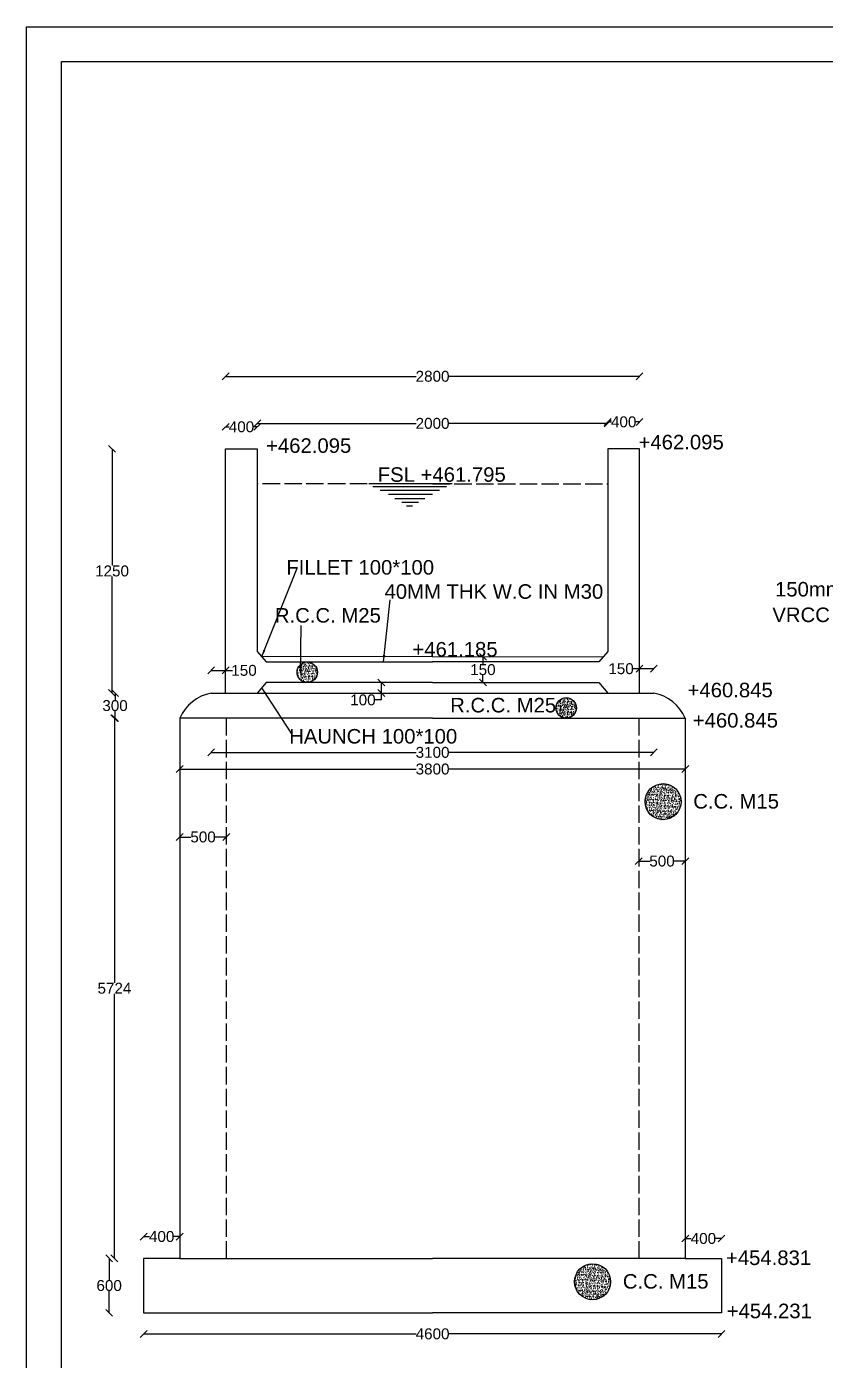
# Model space of a CAD drawing. Header units: millimetres. Extents: x 5124 to 6568637, y 2311 to 91879094.
# Drawn here: x 3482927 to 3493924, y 45945960 to 45964315 of the extents above; entities that cross this region are included whole.
import ezdxf

# ---------------------------------------------------------------- set-up
doc = ezdxf.new("R2010")
doc.units = ezdxf.units.MM
doc.header["$MEASUREMENT"] = 0
doc.linetypes.add('ACAD_ISO02W100', pattern=[15, 12, -3])
for name, color, linetype in [('DIMENSION', 7, 'Continuous'), ('DRAWING', 7, 'Continuous'), ('TEXT', 7, 'Continuous')]:
    doc.layers.add(name, color=color, linetype=linetype)
doc.styles.get("Standard").update_dxf_attribs({"font": 'arial.ttf', "height": 150})
doc.dimstyles.get("Standard").update_dxf_attribs({"dimtxt": 200, "dimasz": 110, "dimexe": 0.18, "dimexo": 0.0625, "dimgap": 0.09, "dimtad": 0, "dimtih": 1, "dimtoh": 1, "dimdec": 0, "dimzin": 0, "dimdsep": 46, "dimtxsty": 'Standard', "dimblk": 'OBLIQUE', "dimcen": 0.09, "dimse1": 1, "dimse2": 1, "dimadec": 0, "dimazin": 0, "dimtfac": 1, "dimtdec": 0, "dimtofl": 0, "dimtmove": 0, "dimatfit": 3, "dimfxl": 1, "dimtolj": 1, "dimtzin": 0, "dimarcsym": 0})

# ---------------------------------------------------------------- blocks, each defined once
blk = doc.blocks.new('_Oblique')
at = {"color": 0, "linetype": 'ByBlock', "lineweight": -2}
blk.add_line((-0.5, -0.5), (0.5, 0.5), dxfattribs=at)
blk = doc.blocks.new('*D46')
at = {"layer": 'Defpoints', "color": 0}
for p in [(3486103, 45958807), (3485666, 45958504), (3486103, 45958504)]:
    blk.add_point(p, dxfattribs=at)
at = {"layer": 'DIMENSION', "color": 0, "lineweight": -2}
for p, q in [((3485666, 45958807), (3485716, 45958807)), ((3486103, 45958807), (3486053, 45958807))]:
    blk.add_line(p, q, dxfattribs=at)
at = {"layer": 'DIMENSION', "color": 0, "lineweight": -2, "xscale": 95, "yscale": 95, "zscale": 95, "rotation": 180}
blk.add_blockref('_Oblique', (3485666, 45958807), dxfattribs=at)
at = {"layer": 'DIMENSION', "color": 0, "lineweight": -2, "xscale": 95, "yscale": 95, "zscale": 95}
blk.add_blockref('_Oblique', (3486103, 45958807), dxfattribs=at)
at = {"layer": 'DIMENSION', "color": 0, "insert": (3485885, 45958807), "char_height": 150, "attachment_point": 5}
blk.add_mtext('\\A1;400', dxfattribs=at)
blk = doc.blocks.new('*D47')
at = {"layer": 'Defpoints', "color": 0}
for p in [(3490928, 45958854), (3486103, 45958504), (3490928, 45958504)]:
    blk.add_point(p, dxfattribs=at)
at = {"layer": 'DIMENSION', "color": 0, "lineweight": -2}
for p, q in [((3486103, 45958854), (3488291, 45958854)), ((3490928, 45958854), (3488741, 45958854))]:
    blk.add_line(p, q, dxfattribs=at)
at = {"layer": 'DIMENSION', "color": 0, "lineweight": -2, "xscale": 95, "yscale": 95, "zscale": 95, "rotation": 180}
blk.add_blockref('_Oblique', (3486103, 45958854), dxfattribs=at)
at = {"layer": 'DIMENSION', "color": 0, "lineweight": -2, "xscale": 95, "yscale": 95, "zscale": 95}
blk.add_blockref('_Oblique', (3490928, 45958854), dxfattribs=at)
at = {"layer": 'DIMENSION', "color": 0, "insert": (3488516, 45958854), "char_height": 150, "attachment_point": 5}
blk.add_mtext('\\A1;2000', dxfattribs=at)
blk = doc.blocks.new('*D48')
at = {"layer": 'Defpoints', "color": 0}
for p in [(3491365, 45958875), (3490928, 45958504), (3491365, 45958504)]:
    blk.add_point(p, dxfattribs=at)
at = {"layer": 'DIMENSION', "color": 0, "lineweight": -2}
for p, q in [((3490928, 45958875), (3490978, 45958875)), ((3491365, 45958875), (3491315, 45958875))]:
    blk.add_line(p, q, dxfattribs=at)
at = {"layer": 'DIMENSION', "color": 0, "lineweight": -2, "xscale": 95, "yscale": 95, "zscale": 95, "rotation": 180}
blk.add_blockref('_Oblique', (3490928, 45958875), dxfattribs=at)
at = {"layer": 'DIMENSION', "color": 0, "lineweight": -2, "xscale": 95, "yscale": 95, "zscale": 95}
blk.add_blockref('_Oblique', (3491365, 45958875), dxfattribs=at)
at = {"layer": 'DIMENSION', "color": 0, "insert": (3491147, 45958875), "char_height": 150, "attachment_point": 5}
blk.add_mtext('\\A1;400', dxfattribs=at)
blk = doc.blocks.new('*D49')
at = {"layer": 'Defpoints', "color": 0}
for p in [(3491365, 45959502), (3485666, 45958504), (3491365, 45958504)]:
    blk.add_point(p, dxfattribs=at)
at = {"layer": 'DIMENSION', "color": 0, "lineweight": -2}
for p, q in [((3485666, 45959502), (3488291, 45959502)), ((3491365, 45959502), (3488741, 45959502))]:
    blk.add_line(p, q, dxfattribs=at)
at = {"layer": 'DIMENSION', "color": 0, "lineweight": -2, "xscale": 95, "yscale": 95, "zscale": 95, "rotation": 180}
blk.add_blockref('_Oblique', (3485666, 45959502), dxfattribs=at)
at = {"layer": 'DIMENSION', "color": 0, "lineweight": -2, "xscale": 95, "yscale": 95, "zscale": 95}
blk.add_blockref('_Oblique', (3491365, 45959502), dxfattribs=at)
at = {"layer": 'DIMENSION', "color": 0, "insert": (3488516, 45959502), "char_height": 150, "attachment_point": 5}
blk.add_mtext('\\A1;2800', dxfattribs=at)
blk = doc.blocks.new('*D50')
at = {"layer": 'Defpoints', "color": 0}
for p in [(3487810, 45955288), (3487810, 45955143), (3487810, 45955143)]:
    blk.add_point(p, dxfattribs=at)
at = {"layer": 'DIMENSION', "color": 0, "lineweight": -2}
for p, q in [((3487810, 45955288), (3487810, 45955143)), ((3487810, 45955048), (3487715, 45955048)), ((3487810, 45955143), (3487810, 45955048))]:
    blk.add_line(p, q, dxfattribs=at)
at = {"layer": 'DIMENSION', "color": 0, "lineweight": -2, "xscale": 95, "yscale": 95, "zscale": 95}
for p, rotation in [((3487810, 45955288), 90), ((3487810, 45955143), 270)]:
    blk.add_blockref('_Oblique', p, dxfattribs=dict(at, rotation=rotation))
at = {"layer": 'DIMENSION', "color": 0, "insert": (3487557, 45955048), "char_height": 150, "attachment_point": 5}
blk.add_mtext('\\A1;100', dxfattribs=at)
blk = doc.blocks.new('*D51')
at = {"layer": 'Defpoints', "color": 0}
for p in [(3485666, 45955455), (3485468, 45955143), (3485666, 45955143)]:
    blk.add_point(p, dxfattribs=at)
at = {"layer": 'DIMENSION', "color": 0, "lineweight": -2}
for p, q in [((3485468, 45955455), (3485666, 45955455)), ((3485666, 45955455), (3485761, 45955455))]:
    blk.add_line(p, q, dxfattribs=at)
at = {"layer": 'DIMENSION', "color": 0, "lineweight": -2, "xscale": 95, "yscale": 95, "zscale": 95, "rotation": 180}
blk.add_blockref('_Oblique', (3485468, 45955455), dxfattribs=at)
at = {"layer": 'DIMENSION', "color": 0, "lineweight": -2, "xscale": 95, "yscale": 95, "zscale": 95}
blk.add_blockref('_Oblique', (3485666, 45955455), dxfattribs=at)
at = {"layer": 'DIMENSION', "color": 0, "insert": (3485920, 45955455), "char_height": 150, "attachment_point": 5}
blk.add_mtext('\\A1;150', dxfattribs=at)
blk = doc.blocks.new('*D52')
at = {"layer": 'Defpoints', "color": 0}
for p in [(3489156, 45955642), (3489209, 45955642), (3489157, 45955288)]:
    blk.add_point(p, dxfattribs=at)
at = {"layer": 'DIMENSION', "color": 0, "lineweight": -2}
for p, q in [((3489209, 45955642), (3489209, 45955542)), ((3489209, 45955288), (3489209, 45955388))]:
    blk.add_line(p, q, dxfattribs=at)
at = {"layer": 'DIMENSION', "color": 0, "lineweight": -2, "xscale": 95, "yscale": 95, "zscale": 95}
for p, rotation in [((3489209, 45955642), 90), ((3489209, 45955288), 270)]:
    blk.add_blockref('_Oblique', p, dxfattribs=dict(at, rotation=rotation))
at = {"layer": 'DIMENSION', "color": 0, "insert": (3489209, 45955465), "char_height": 150, "attachment_point": 5}
blk.add_mtext('\\A1;150', dxfattribs=at)
blk = doc.blocks.new('*D53')
at = {"layer": 'Defpoints', "color": 0}
for p in [(3491365, 45955478), (3491365, 45955143), (3491563, 45955143)]:
    blk.add_point(p, dxfattribs=at)
at = {"layer": 'DIMENSION', "color": 0, "lineweight": -2}
for p, q in [((3491365, 45955478), (3491270, 45955478)), ((3491563, 45955478), (3491365, 45955478))]:
    blk.add_line(p, q, dxfattribs=at)
at = {"layer": 'DIMENSION', "color": 0, "lineweight": -2, "xscale": 95, "yscale": 95, "zscale": 95, "rotation": 180}
blk.add_blockref('_Oblique', (3491365, 45955478), dxfattribs=at)
at = {"layer": 'DIMENSION', "color": 0, "lineweight": -2, "xscale": 95, "yscale": 95, "zscale": 95}
blk.add_blockref('_Oblique', (3491563, 45955478), dxfattribs=at)
at = {"layer": 'DIMENSION', "color": 0, "insert": (3491111, 45955478), "char_height": 150, "attachment_point": 5}
blk.add_mtext('\\A1;150', dxfattribs=at)
blk = doc.blocks.new('*D54')
at = {"layer": 'Defpoints', "color": 0}
for p in [(3485468, 45955143), (3491563, 45955143), (3491563, 45954326)]:
    blk.add_point(p, dxfattribs=at)
at = {"layer": 'DIMENSION', "color": 0, "lineweight": -2}
for p, q in [((3485468, 45954326), (3488292, 45954326)), ((3491563, 45954326), (3488739, 45954326))]:
    blk.add_line(p, q, dxfattribs=at)
at = {"layer": 'DIMENSION', "color": 0, "lineweight": -2, "xscale": 95, "yscale": 95, "zscale": 95, "rotation": 180}
blk.add_blockref('_Oblique', (3485468, 45954326), dxfattribs=at)
at = {"layer": 'DIMENSION', "color": 0, "lineweight": -2, "xscale": 95, "yscale": 95, "zscale": 95}
blk.add_blockref('_Oblique', (3491563, 45954326), dxfattribs=at)
at = {"layer": 'DIMENSION', "color": 0, "insert": (3488516, 45954326), "char_height": 150, "attachment_point": 5}
blk.add_mtext('\\A1;3100', dxfattribs=at)
blk = doc.blocks.new('*D55')
at = {"layer": 'Defpoints', "color": 0}
for p in [(3491996, 45954097), (3485035, 45953901), (3491996, 45953901)]:
    blk.add_point(p, dxfattribs=at)
at = {"layer": 'DIMENSION', "color": 0, "lineweight": -2}
for p, q in [((3485035, 45954097), (3488292, 45954097)), ((3491996, 45954097), (3488739, 45954097))]:
    blk.add_line(p, q, dxfattribs=at)
at = {"layer": 'DIMENSION', "color": 0, "lineweight": -2, "xscale": 95, "yscale": 95, "zscale": 95, "rotation": 180}
blk.add_blockref('_Oblique', (3485035, 45954097), dxfattribs=at)
at = {"layer": 'DIMENSION', "color": 0, "lineweight": -2, "xscale": 95, "yscale": 95, "zscale": 95}
blk.add_blockref('_Oblique', (3491996, 45954097), dxfattribs=at)
at = {"layer": 'DIMENSION', "color": 0, "insert": (3488516, 45954097), "char_height": 150, "attachment_point": 5}
blk.add_mtext('\\A1;3800', dxfattribs=at)
blk = doc.blocks.new('*D56')
at = {"layer": 'Defpoints', "color": 0}
for p in [(3485035, 45953162), (3485035, 45953162), (3485676, 45953162)]:
    blk.add_point(p, dxfattribs=at)
at = {"layer": 'DIMENSION', "color": 0, "lineweight": -2}
for p, q in [((3485035, 45953162), (3485190, 45953162)), ((3485676, 45953162), (3485521, 45953162))]:
    blk.add_line(p, q, dxfattribs=at)
at = {"layer": 'DIMENSION', "color": 0, "lineweight": -2, "xscale": 95, "yscale": 95, "zscale": 95, "rotation": 180}
blk.add_blockref('_Oblique', (3485035, 45953162), dxfattribs=at)
at = {"layer": 'DIMENSION', "color": 0, "lineweight": -2, "xscale": 95, "yscale": 95, "zscale": 95}
blk.add_blockref('_Oblique', (3485676, 45953162), dxfattribs=at)
at = {"layer": 'DIMENSION', "color": 0, "insert": (3485356, 45953162), "char_height": 150, "attachment_point": 5}
blk.add_mtext('\\A1;500', dxfattribs=at)
blk = doc.blocks.new('*D57')
at = {"layer": 'Defpoints', "color": 0}
for p in [(3491355, 45952830), (3491996, 45952830), (3491996, 45952830)]:
    blk.add_point(p, dxfattribs=at)
at = {"layer": 'DIMENSION', "color": 0, "lineweight": -2}
for p, q in [((3491355, 45952830), (3491510, 45952830)), ((3491996, 45952830), (3491841, 45952830))]:
    blk.add_line(p, q, dxfattribs=at)
at = {"layer": 'DIMENSION', "color": 0, "lineweight": -2, "xscale": 95, "yscale": 95, "zscale": 95, "rotation": 180}
blk.add_blockref('_Oblique', (3491355, 45952830), dxfattribs=at)
at = {"layer": 'DIMENSION', "color": 0, "lineweight": -2, "xscale": 95, "yscale": 95, "zscale": 95}
blk.add_blockref('_Oblique', (3491996, 45952830), dxfattribs=at)
at = {"layer": 'DIMENSION', "color": 0, "insert": (3491675, 45952830), "char_height": 150, "attachment_point": 5}
blk.add_mtext('\\A1;500', dxfattribs=at)
blk = doc.blocks.new('*D58')
at = {"layer": 'Defpoints', "color": 0}
for p in [(3484537, 45947663), (3484537, 45947362), (3485035, 45947362)]:
    blk.add_point(p, dxfattribs=at)
at = {"layer": 'DIMENSION', "color": 0, "lineweight": -2}
for p, q in [((3484537, 45947663), (3484618, 45947663)), ((3485035, 45947663), (3484955, 45947663))]:
    blk.add_line(p, q, dxfattribs=at)
at = {"layer": 'DIMENSION', "color": 0, "lineweight": -2, "xscale": 95, "yscale": 95, "zscale": 95, "rotation": 180}
blk.add_blockref('_Oblique', (3484537, 45947663), dxfattribs=at)
at = {"layer": 'DIMENSION', "color": 0, "lineweight": -2, "xscale": 95, "yscale": 95, "zscale": 95}
blk.add_blockref('_Oblique', (3485035, 45947663), dxfattribs=at)
at = {"layer": 'DIMENSION', "color": 0, "insert": (3484786, 45947663), "char_height": 150, "attachment_point": 5}
blk.add_mtext('\\A1;400', dxfattribs=at)
blk = doc.blocks.new('*D59')
at = {"layer": 'Defpoints', "color": 0}
for p in [(3491996, 45947636), (3491996, 45947362), (3492494, 45947362)]:
    blk.add_point(p, dxfattribs=at)
at = {"layer": 'DIMENSION', "color": 0, "lineweight": -2}
for p, q in [((3491996, 45947636), (3492076, 45947636)), ((3492494, 45947636), (3492413, 45947636))]:
    blk.add_line(p, q, dxfattribs=at)
at = {"layer": 'DIMENSION', "color": 0, "lineweight": -2, "xscale": 95, "yscale": 95, "zscale": 95, "rotation": 180}
blk.add_blockref('_Oblique', (3491996, 45947636), dxfattribs=at)
at = {"layer": 'DIMENSION', "color": 0, "lineweight": -2, "xscale": 95, "yscale": 95, "zscale": 95}
blk.add_blockref('_Oblique', (3492494, 45947636), dxfattribs=at)
at = {"layer": 'DIMENSION', "color": 0, "insert": (3492245, 45947636), "char_height": 150, "attachment_point": 5}
blk.add_mtext('\\A1;400', dxfattribs=at)
blk = doc.blocks.new('*D60')
at = {"layer": 'Defpoints', "color": 0}
for p in [(3484537, 45946613), (3492494, 45946613), (3492494, 45946323)]:
    blk.add_point(p, dxfattribs=at)
at = {"layer": 'DIMENSION', "color": 0, "lineweight": -2}
for p, q in [((3484537, 45946323), (3488289, 45946323)), ((3492494, 45946323), (3488742, 45946323))]:
    blk.add_line(p, q, dxfattribs=at)
at = {"layer": 'DIMENSION', "color": 0, "lineweight": -2, "xscale": 95, "yscale": 95, "zscale": 95, "rotation": 180}
blk.add_blockref('_Oblique', (3484537, 45946323), dxfattribs=at)
at = {"layer": 'DIMENSION', "color": 0, "lineweight": -2, "xscale": 95, "yscale": 95, "zscale": 95}
blk.add_blockref('_Oblique', (3492494, 45946323), dxfattribs=at)
at = {"layer": 'DIMENSION', "color": 0, "insert": (3488516, 45946323), "char_height": 150, "attachment_point": 5}
blk.add_mtext('\\A1;4600', dxfattribs=at)
blk = doc.blocks.new('*D61')
at = {"layer": 'Defpoints', "color": 0}
for p in [(3484063, 45947362), (3484537, 45947362), (3484537, 45946613)]:
    blk.add_point(p, dxfattribs=at)
at = {"layer": 'DIMENSION', "color": 0, "lineweight": -2}
for p, q in [((3484063, 45947362), (3484063, 45947064)), ((3484063, 45946613), (3484063, 45946911))]:
    blk.add_line(p, q, dxfattribs=at)
at = {"layer": 'DIMENSION', "color": 0, "lineweight": -2, "xscale": 95, "yscale": 95, "zscale": 95}
for p, rotation in [((3484063, 45947362), 90), ((3484063, 45946613), 270)]:
    blk.add_blockref('_Oblique', p, dxfattribs=dict(at, rotation=rotation))
at = {"layer": 'DIMENSION', "color": 0, "insert": (3484063, 45946988), "char_height": 150, "attachment_point": 5}
blk.add_mtext('\\A1;600', dxfattribs=at)
blk = doc.blocks.new('*D62')
at = {"layer": 'Defpoints', "color": 0}
for p in [(3484136, 45954797), (3485035, 45954797), (3484537, 45947362)]:
    blk.add_point(p, dxfattribs=at)
at = {"layer": 'DIMENSION', "color": 0, "lineweight": -2}
for p, q in [((3484136, 45954797), (3484136, 45951156)), ((3484136, 45947362), (3484136, 45951003))]:
    blk.add_line(p, q, dxfattribs=at)
at = {"layer": 'DIMENSION', "color": 0, "lineweight": -2, "xscale": 95, "yscale": 95, "zscale": 95}
for p, rotation in [((3484136, 45954797), 90), ((3484136, 45947362), 270)]:
    blk.add_blockref('_Oblique', p, dxfattribs=dict(at, rotation=rotation))
at = {"layer": 'DIMENSION', "color": 0, "insert": (3484136, 45951080), "char_height": 150, "attachment_point": 5}
blk.add_mtext('\\A1;5724', dxfattribs=at)
blk = doc.blocks.new('*D63')
at = {"layer": 'Defpoints', "color": 0}
for p in [(3484144, 45955143), (3485666, 45955143), (3485035, 45954797)]:
    blk.add_point(p, dxfattribs=at)
at = {"layer": 'DIMENSION', "color": 0, "lineweight": -2}
for p, q in [((3484144, 45955143), (3484144, 45955047)), ((3484144, 45954797), (3484144, 45954893))]:
    blk.add_line(p, q, dxfattribs=at)
at = {"layer": 'DIMENSION', "color": 0, "lineweight": -2, "xscale": 95, "yscale": 95, "zscale": 95}
for p, rotation in [((3484144, 45955143), 90), ((3484144, 45954797), 270)]:
    blk.add_blockref('_Oblique', p, dxfattribs=dict(at, rotation=rotation))
at = {"layer": 'DIMENSION', "color": 0, "insert": (3484144, 45954970), "char_height": 150, "attachment_point": 5}
blk.add_mtext('\\A1;300', dxfattribs=at)
blk = doc.blocks.new('*D64')
at = {"layer": 'Defpoints', "color": 0}
for p in [(3484103, 45958504), (3485666, 45958504), (3484144, 45955143)]:
    blk.add_point(p, dxfattribs=at)
at = {"layer": 'DIMENSION', "color": 0, "lineweight": -2}
for p, q in [((3484103, 45958504), (3484103, 45956900)), ((3484103, 45955143), (3484103, 45956747))]:
    blk.add_line(p, q, dxfattribs=at)
at = {"layer": 'DIMENSION', "color": 0, "lineweight": -2, "xscale": 95, "yscale": 95, "zscale": 95}
for p, rotation in [((3484103, 45958504), 90), ((3484103, 45955143), 270)]:
    blk.add_blockref('_Oblique', p, dxfattribs=dict(at, rotation=rotation))
at = {"layer": 'DIMENSION', "color": 0, "insert": (3484103, 45956823), "char_height": 150, "attachment_point": 5}
blk.add_mtext('\\A1;1250', dxfattribs=at)

msp = doc.modelspace()

# ---------------------------------------------------------------- hatches: boundary and pattern name
at = {"layer": 'DRAWING'}
h = msp.add_hatch(dxfattribs=at)
h.set_pattern_fill('AR-CONC,_O', color=256, scale=10)
h.set_pattern_definition([(50, (52026.137, -5283.224), (71.72601826, -6.2752135), [7.5, -82.5]), (355, (52026.14, -5283.224), (-13.87513336, 75.21921337), [6, -66]), (100.4514, (52032.114, -5283.75), (57.85093817, 68.94395421), [6.374019, -70.1142112]), (46.1842, (52026.14, -5263.22), (106.72410486, -16.55190143), [11.25, -123.75]), (96.6356, (52035.03, -5264.6), (93.46627055, 97.4117871), [9.5610288, -105.1713]), (351.1842, (52026.14, -5263.22), (93.46619451, 97.4118601), [9, -99]), (21, (52036.137, -5268.224), (59.69070521, -40.26188907), [7.5, -82.5]), (326, (52036.14, -5268.224), (24.33153319, 72.5150045), [6, -66]), (71.4514, (52041.11, -5271.58), (84.02226286, 32.25304967), [6.374019, -70.1142112]), (37.5, (52026.137, -5283.224), (1.215985532, 33.289385383), [0, -65.2, 0, -67, 0, -66.25]), (7.5, (52026.137, -5283.224), (26.306953744, 39.441171188), [0, -38.2, 0, -63.7, 0, -25.25]), (327.5, (52003.837, -5283.224), (53.382243617, -2.255487173), [0, -25, 0, -78, 0, -103.5]), (317.5, (51993.837, -5283.224), (58.318616934, 10.010498233), [0, -32.5, 0, -51.8, 0, -73.5])])
h.paths.add_polyline_path([(3486846.1, 45955559.3), (3486735.4, 45955559.3, 0.300524), (3486649.6, 45955429.5, 1), (3486931.8, 45955429.5, 0.300524)])
h = msp.add_hatch(dxfattribs=at)
h.set_pattern_fill('AR-CONC,_O', color=256, scale=10)
h.set_pattern_definition([(50, (55590.815, -5774.34), (71.72601826, -6.2752135), [7.5, -82.5]), (355, (55590.815, -5774.34), (-13.87513336, 75.21921337), [6, -66]), (100.4514, (55596.79, -5774.865), (57.85093817, 68.94395421), [6.374019, -70.1142112]), (46.1842, (55590.815, -5754.34), (106.72410486, -16.55190143), [11.25, -123.75]), (96.6356, (55599.71, -5755.72), (93.46627055, 97.4117871), [9.5610288, -105.1713]), (351.1842, (55590.82, -5754.34), (93.46619451, 97.4118601), [9, -99]), (21, (55600.815, -5759.34), (59.69070521, -40.26188907), [7.5, -82.5]), (326, (55600.815, -5759.34), (24.33153319, 72.5150045), [6, -66]), (71.4514, (55605.79, -5762.7), (84.02226286, 32.25304967), [6.374019, -70.1142112]), (37.5, (55590.815, -5774.342), (1.215985532, 33.289385383), [0, -65.2, 0, -67, 0, -66.25]), (7.5, (55590.815, -5774.342), (26.306953744, 39.441171188), [0, -38.2, 0, -63.7, 0, -25.25]), (327.5, (55568.515, -5774.342), (53.382243617, -2.255487173), [0, -25, 0, -78, 0, -103.5]), (317.5, (55558.515, -5774.34), (58.318616934, 10.010498233), [0, -32.5, 0, -51.8, 0, -73.5])])
h.paths.add_polyline_path([(3490410.8, 45955068.2), (3490300.1, 45955068.2, 0.300524), (3490214.3, 45954938.4, 1), (3490496.5, 45954938.4, 0.300524)])
h = msp.add_hatch(dxfattribs=at)
h.set_pattern_fill('AR-CONC,_O', color=256, scale=10)
h.set_pattern_definition([(50, (56924.74, -7064.435), (71.72601826, -6.2752135), [7.5, -82.5]), (355, (56924.74, -7064.435), (-13.87513336, 75.21921337), [6, -66]), (100.4514, (56930.715, -7064.96), (57.85093817, 68.94395421), [6.374019, -70.1142112]), (46.1842, (56924.74, -7044.435), (106.72410486, -16.55190143), [11.25, -123.75]), (96.6356, (56933.63, -7045.81), (93.46627055, 97.4117871), [9.5610288, -105.1713]), (351.1842, (56924.74, -7044.43), (93.46619451, 97.4118601), [9, -99]), (21, (56934.74, -7049.435), (59.69070521, -40.26188907), [7.5, -82.5]), (326, (56934.74, -7049.435), (24.33153319, 72.5150045), [6, -66]), (71.4514, (56939.71, -7052.79), (84.02226286, 32.25304967), [6.374019, -70.1142112]), (37.5, (56924.738, -7064.435), (1.215985532, 33.289385383), [0, -65.2, 0, -67, 0, -66.25]), (7.5, (56924.738, -7064.435), (26.306953744, 39.441171188), [0, -38.2, 0, -63.7, 0, -25.25]), (327.5, (56902.438, -7064.435), (53.382243617, -2.255487173), [0, -25, 0, -78, 0, -103.5]), (317.5, (56892.438, -7064.435), (58.318616934, 10.010498233), [0, -32.5, 0, -51.8, 0, -73.5])])
h.paths.add_polyline_path([(3491441.3, 45953648.3, 1), (3491937.4, 45953648.3, 1)])
h = msp.add_hatch(dxfattribs=at)
h.set_pattern_fill('AR-CONC,_O', color=256, scale=10)
h.set_pattern_definition([(50, (55954.82, -13671.317), (71.72601826, -6.2752135), [7.5, -82.5]), (355, (55954.82, -13671.32), (-13.87513336, 75.21921337), [6, -66]), (100.4514, (55960.8, -13671.84), (57.85093817, 68.94395421), [6.374019, -70.1142112]), (46.1842, (55954.82, -13651.32), (106.72410486, -16.55190143), [11.25, -123.75]), (96.6356, (55963.71, -13652.7), (93.46627055, 97.4117871), [9.5610288, -105.1713]), (351.1842, (55954.82, -13651.32), (93.46619451, 97.4118601), [9, -99]), (21, (55964.82, -13656.317), (59.69070521, -40.26188907), [7.5, -82.5]), (326, (55964.82, -13656.32), (24.33153319, 72.5150045), [6, -66]), (71.4514, (55969.795, -13659.67), (84.02226286, 32.25304967), [6.374019, -70.1142112]), (37.5, (55954.82, -13671.317), (1.215985532, 33.289385383), [0, -65.2, 0, -67, 0, -66.25]), (7.5, (55954.82, -13671.317), (26.306953744, 39.441171188), [0, -38.2, 0, -63.7, 0, -25.25]), (327.5, (55932.52, -13671.317), (53.382243617, -2.255487173), [0, -25, 0, -78, 0, -103.5]), (317.5, (55922.52, -13671.317), (58.318616934, 10.010498233), [0, -32.5, 0, -51.8, 0, -73.5])])
h.paths.add_polyline_path([(3490471.4, 45947041.4, 1), (3490967.4, 45947041.4, 1)])

# ---------------------------------------------------------------- linework, layer by layer
for points in [[(3482927.4, 45964314.6), (3529783.3, 45964314.6), (3529783.3, 45931808.1), (3482927.4, 45931808.1)], [(3483405.6, 45963836.4), (3529305.1, 45963836.4), (3529305.1, 45932286.3), (3483405.6, 45932286.3)]]:
    msp.add_lwpolyline(points, close=True, dxfattribs=at)
for points in [[(3485666.3, 45955142.8), (3485666.3, 45958503.8), (3486102.8, 45958503.8), (3486102.8, 45955717.3), (3486226.9, 45955572.5), (3488515.6, 45955572.5)], [(3491364.9, 45955142.8), (3491364.9, 45958503.8), (3490928.4, 45958503.8), (3490928.4, 45955717.3), (3490804.3, 45955572.5), (3488515.6, 45955572.5)], [(3488784.2, 45958021.5), (3487636.9, 45958021.5)], [(3488708.3, 45957979.6), (3487695.1, 45957979.6)], [(3488610.9, 45957930.9), (3487792.5, 45957930.9)], [(3488513.5, 45957874.4), (3487908.7, 45957874.4)], [(3488409.8, 45957816.4), (3487996.7, 45957816.4)], [(3488323.4, 45957766.1), (3488092.5, 45957766.1)], [(3488241.7, 45957715.9), (3488155.3, 45957715.9)], [(3488515.6, 45955640.8), (3486164.9, 45955644.9)], [(3488515.6, 45955640.8), (3490866.3, 45955644.9)], [(3488515.6, 45955288.4), (3486224.2, 45955288.4), (3486100.3, 45955142.8)], [(3488515.6, 45955288.4), (3490807, 45955288.4), (3490930.9, 45955142.8)], [(3485468.1, 45955142.8), (3491563.1, 45955142.8)], [(3488515.6, 45954797.3), (3485035.3, 45954797.3)], [(3485035.3, 45954797.3), (3485035.3, 45947361.8), (3488515.6, 45947361.8)], [(3488515.6, 45954797.3), (3491995.9, 45954797.3)], [(3491995.9, 45954797.3), (3491995.9, 45947361.8), (3488515.6, 45947361.8)], [(3485035.3, 45947361.8), (3484537.4, 45947361.8), (3484537.4, 45946613.3), (3488515.6, 45946613.3)], [(3491995.9, 45947361.8), (3492493.8, 45947361.8), (3492493.8, 45946613.3), (3488515.6, 45946613.3)]]:
    msp.add_lwpolyline(points, dxfattribs=at)
at = {"layer": 'DRAWING', "linetype": 'ACAD_ISO02W100', "ltscale": 20}
for points in [[(3488515.6, 45958021.5), (3486102.8, 45958021.5)], [(3488515.6, 45958021.5), (3490928.4, 45958021.5)], [(3485676.3, 45954797.3), (3485676.3, 45947361.8)], [(3491354.9, 45954797.3), (3491354.9, 45947361.8)]]:
    msp.add_lwpolyline(points, dxfattribs=at)
at = {"layer": 'DRAWING'}
for centre, radius in [((3486790.7, 45955429.5), 141.1), ((3490355.4, 45954938.4), 141.1), ((3491689.3, 45953648.3), 248), ((3490719.4, 45947041.4), 248)]:
    msp.add_circle(centre, radius, dxfattribs=at)
for centre, start, end in [((3485577, 45954562.5), 100.63185, 156.57315), ((3491454.2, 45954562.5), 23.42685, 79.36815)]:
    msp.add_arc(centre, 590.4, start, end, dxfattribs=at)

# ---------------------------------------------------------------- texts
at = {"layer": 'TEXT'}
for s, p in [(' +462.095', (3491274.5, 45958496.9)), (' +462.095', (3486145.9, 45958449)), ('FSL +461.795', (3487760.9, 45958050.5)), ('FILLET 100*100', (3486502.2, 45956773)), ('150mm THK TROUGH SLAB IN', (3493230.6, 45956472.1)), ('40MM THK W.C IN M30', (3487854.4, 45956440.6)), ('R.C.C. M25  ', (3486345, 45956112.6)), ('VRCC M25 WITH 20MSA', (3493194.5, 45956120)), ('+461.185', (3488238.4, 45955645.4)), (' +460.845', (3491949.4, 45955084.8)), ('R.C.C. M25  ', (3488758.5, 45954876.3)), (' +460.845', (3492020.9, 45954668.3)), ('HAUNCH 100*100', (3486542, 45954448.2)), (' C.C. M15  ', (3492028.2, 45953553.5)), (' +454.831', (3492478, 45947271.4)), (' C.C. M15  ', (3491058.3, 45946946.6)), (' +454.231', (3492487.8, 45946539.3))]:
    msp.add_text(s, height=200, dxfattribs=at).set_placement(p)

# ---------------------------------------------------------------- dimensions: what is measured, and where the dimension line sits
at = {"layer": 'DIMENSION'}
for base, p1, p2, text, picture, middle in [((3491364.9, 45959501.5), (3485666.3, 45958503.8), (3491364.9, 45958503.8), '2800', '*D49', (3488515.6, 45959501.5)), ((3486102.8, 45958806.9), (3485666.3, 45958503.8), (3486102.8, 45958503.8), '400', '*D46', (3485884.6, 45958806.9)), ((3490928.4, 45958854.5), (3486102.8, 45958503.8), (3490928.4, 45958503.8), '2000', '*D47', (3488515.6, 45958854.5)), ((3491364.9, 45958874.6), (3490928.4, 45958503.8), (3491364.9, 45958503.8), '400', '*D48', (3491146.6, 45958874.6)), ((3485666.3, 45955454.9), (3485468.1, 45955142.8), (3485666.3, 45955142.8), '150', '*D51', (3485919.8, 45955454.9)), ((3491364.9, 45955477.6), (3491563.1, 45955142.8), (3491364.9, 45955142.8), '150', '*D53', (3491111.4, 45955477.6)), ((3491563.1, 45954325.6), (3485468.1, 45955142.8), (3491563.1, 45955142.8), '3100', '*D54', (3488515.6, 45954325.6)), ((3491995.9, 45954097.4), (3485035.3, 45953900.7), (3491995.9, 45953900.7), '3800', '*D55', (3488515.6, 45954097.4)), ((3485035.3, 45953162.4), (3485676.3, 45953162.4), (3485035.3, 45953162.4), '500', '*D56', (3485355.8, 45953162.4)), ((3491995.9, 45952830.4), (3491354.9, 45952830.4), (3491995.9, 45952830.4), '500', '*D57', (3491675.4, 45952830.4)), ((3484537.4, 45947663.1), (3485035.3, 45947361.8), (3484537.4, 45947361.8), '400', '*D58', (3484786.4, 45947663.1)), ((3491995.9, 45947635.5), (3492493.8, 45947361.8), (3491995.9, 45947361.8), '400', '*D59', (3492244.8, 45947635.5)), ((3492493.8, 45946322.7), (3484537.4, 45946613.3), (3492493.8, 45946613.3), '4600', '*D60', (3488515.6, 45946322.7))]:
    dim = msp.add_linear_dim(base=base, p1=p1, p2=p2, text=text, dimstyle='Standard', override={"dimasz": 95, "dimfxl": 2000, "dimarcsym": 1}, dxfattribs=at)
    dim.commit()
    dim.dimension.update_dxf_attribs({"geometry": picture, "text_midpoint": middle})
for base, p1, p2, text, picture, middle in [((3484103.2, 45958503.8), (3484144.3, 45955142.8), (3485666.3, 45958503.8), '1250', '*D64', (3484103.2, 45956823.3)), ((3489209, 45955641.9), (3489156.6, 45955288.4), (3489156, 45955641.9), '150', '*D52', (3489209, 45955465.2)), ((3484144.3, 45955142.8), (3485035.3, 45954797.3), (3485666.3, 45955142.8), '300', '*D63', (3484144.3, 45954970)), ((3487810.2, 45955142.8), (3487810.2, 45955288.4), (3487810.2, 45955142.8), '100', '*D50', (3487556.7, 45955047.8)), ((3484135.8, 45954797.3), (3484537.4, 45947361.8), (3485035.3, 45954797.3), '5724', '*D62', (3484135.8, 45951079.5)), ((3484063.2, 45947361.8), (3484537.4, 45946613.3), (3484537.4, 45947361.8), '600', '*D61', (3484063.2, 45946987.5))]:
    dim = msp.add_linear_dim(base=base, p1=p1, p2=p2, angle=90, text=text, dimstyle='Standard', override={"dimasz": 95, "dimfxl": 2000, "dimarcsym": 1}, dxfattribs=at)
    dim.commit()
    dim.dimension.update_dxf_attribs({"geometry": picture, "text_midpoint": middle})

# ---------------------------------------------------------------- leaders
for points, override in [([(3486164.9, 45955644.9), (3486652.1, 45956862.6)], {"dimasz": 95, "dimgap": 0.09, "dimtad": 0, "dimfxl": 2000, "dimarcsym": 1}), ([(3487839.6, 45955572.5), (3487933.6, 45956427.6)], {"dimasz": 95, "dimgap": 0.09, "dimtad": 0, "dimfxl": 2000, "dimarcsym": 1}), ([(3486699.3, 45955417.7), (3486706.1, 45956074.3)], {"dimasz": 95, "dimgap": 0.09, "dimtad": 0, "dimarcsym": 1}), ([(3486162.3, 45955215.6), (3486573.3, 45954579.7)], {"dimasz": 95, "dimgap": 0.09, "dimtad": 0, "dimfxl": 2000, "dimarcsym": 1})]:
    msp.add_leader(points, dimstyle='Standard', override=override, dxfattribs=at)

doc.saveas('drawing.dxf')
